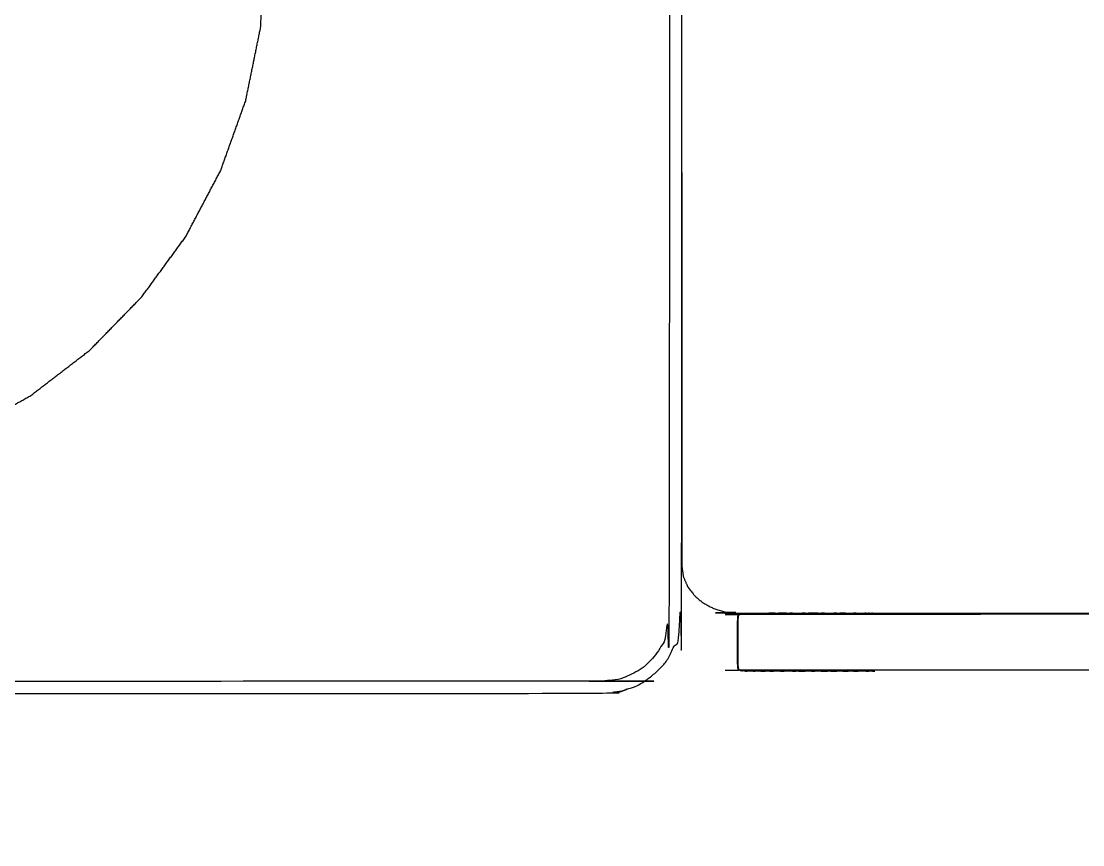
# Model space of a CAD drawing. Header units: millimetres. Extents: x 3429 to 24139, y -631 to 9878.
# Drawn here: x 7964.84 to 8008.2, y 3601.04 to 3634.7 of the extents above; entities that cross this region are included whole.
import ezdxf

# ---------------------------------------------------------------- set-up
doc = ezdxf.new("R2010")
doc.units = ezdxf.units.MM
for name, color, linetype, lineweight in [('multid_gorunus_3', 23, 'Continuous', 13), ('multid_gorunus_4', 15, 'Continuous', 9), ('multid_gorunus_5', 193, 'Continuous', 5)]:
    doc.layers.add(name, color=color, linetype=linetype, lineweight=lineweight)

# ---------------------------------------------------------------- blocks, each defined once
blk = doc.blocks.new('grup-1')
at = {"layer": 'multid_gorunus_3', "lineweight": -3}
for points in [[(2472.273, 6191.084), (2471.903, 6191.127), (2471.533, 6191.17), (2437.262, 6191.179), (2402.99, 6191.189), (2402.62, 6191.146), (2402.25, 6191.104), (2401.911, 6190.982), (2401.571, 6190.861), (2401.271, 6190.67), (2400.971, 6190.479), (2400.721, 6190.229), (2400.471, 6189.979), (2400.28, 6189.68), (2400.09, 6189.38), (2399.968, 6189.04), (2399.846, 6188.701), (2399.804, 6188.331), (2399.761, 6187.961), (2399.747, 6136.19), (2399.729, 6073.918), (2399.772, 6073.548), (2399.815, 6073.178), (2399.936, 6072.839), (2400.058, 6072.499), (2400.248, 6072.199), (2400.439, 6071.899), (2400.689, 6071.649), (2400.939, 6071.399), (2401.238, 6071.208), (2401.538, 6071.017), (2401.878, 6070.896), (2402.217, 6070.774), (2402.587, 6070.731), (2402.957, 6070.689), (2437.229, 6070.679), (2471.5, 6070.67), (2471.87, 6070.712), (2472.24, 6070.755), (2472.58, 6070.876), (2472.919, 6070.998), (2473.219, 6071.188), (2473.519, 6071.379), (2473.769, 6071.629), (2474.019, 6071.879), (2474.21, 6072.179), (2474.401, 6072.478), (2474.522, 6072.818), (2474.644, 6073.158), (2474.687, 6073.528), (2474.729, 6073.897), (2474.747, 6136.169), (2474.761, 6187.94), (2474.718, 6188.31), (2474.676, 6188.68), (2474.554, 6189.02), (2474.433, 6189.36), (2474.242, 6189.659), (2474.052, 6189.959), (2473.802, 6190.209), (2473.552, 6190.459), (2473.252, 6190.65), (2472.952, 6190.841), (2472.613, 6190.963), (2472.273, 6191.084)], [(2471.531, 6190.67), (2471.844, 6190.634), (2472.156, 6190.597), (2472.444, 6190.494), (2472.731, 6190.392), (2472.984, 6190.23), (2473.238, 6190.069), (2473.449, 6189.857), (2473.661, 6189.646), (2473.822, 6189.392), (2473.983, 6189.138), (2474.086, 6188.851), (2474.189, 6188.564), (2474.225, 6188.251), (2474.261, 6187.938), (2474.247, 6136.169), (2474.229, 6073.9), (2474.193, 6073.587), (2474.157, 6073.274), (2474.054, 6072.987), (2473.951, 6072.7), (2473.79, 6072.446), (2473.628, 6072.193), (2473.417, 6071.981), (2473.205, 6071.77), (2472.952, 6071.609), (2472.698, 6071.447), (2472.411, 6071.345), (2472.124, 6071.242), (2471.811, 6071.206), (2471.498, 6071.17), (2437.229, 6071.179), (2402.959, 6071.189), (2402.647, 6071.225), (2402.334, 6071.261), (2402.047, 6071.364), (2401.76, 6071.467), (2401.506, 6071.628), (2401.253, 6071.79), (2401.041, 6072.001), (2400.83, 6072.213), (2400.668, 6072.466), (2400.507, 6072.72), (2400.404, 6073.007), (2400.302, 6073.295), (2400.265, 6073.607), (2400.229, 6073.92), (2400.247, 6136.189), (2400.261, 6187.959), (2400.297, 6188.272), (2400.333, 6188.584), (2400.436, 6188.871), (2400.539, 6189.159), (2400.7, 6189.412), (2400.862, 6189.666), (2401.073, 6189.877), (2401.285, 6190.089), (2401.539, 6190.25), (2401.792, 6190.411), (2402.079, 6190.514), (2402.367, 6190.617), (2402.679, 6190.653), (2402.992, 6190.689), (2437.262, 6190.679), (2471.531, 6190.67)]]:
    blk.add_open_spline(points, degree=2, knots=[-16, -16, -16, -15, -15, -14, -14, -13, -13, -12, -12, -11, -11, -10, -10, -9, -9, -8, -8, -7, -7, -6, -6, -5, -5, -4, -4, -3, -3, -2, -2, -1, -1, 0, 0, 1, 1, 2, 2, 3, 3, 4, 4, 5, 5, 6, 6, 7, 7, 8, 8, 9, 9, 10, 10, 11, 11, 12, 12, 13, 13, 14, 14, 15, 15, 16, 16, 16], dxfattribs=at)
at = {"layer": 'multid_gorunus_4', "lineweight": -3}
for points, knots in [([(2426.784, 6118.741), (2425.555, 6117.845), (2424.325, 6116.95), (2423.236, 6115.888), (2422.147, 6114.826), (2421.219, 6113.62), (2420.291, 6112.415), (2419.545, 6111.089), (2418.799, 6109.763), (2418.249, 6108.345), (2417.698, 6106.927), (2417.356, 6105.445), (2417.014, 6103.962), (2416.886, 6102.447), (2416.757, 6100.931), (2416.846, 6099.412), (2416.936, 6097.894), (2417.239, 6096.403), (2417.543, 6094.912), (2418.056, 6093.481), (2418.57, 6092.049), (2419.281, 6090.704), (2419.992, 6089.359), (2420.889, 6088.13), (2421.785, 6086.901), (2422.846, 6085.811), (2423.907, 6084.721), (2425.114, 6083.794), (2426.32, 6082.867), (2427.645, 6082.121), (2428.971, 6081.374), (2430.389, 6080.824), (2431.808, 6080.275), (2433.29, 6079.932), (2434.772, 6079.589), (2436.288, 6079.461), (2437.803, 6079.333), (2439.322, 6079.422), (2440.841, 6079.51), (2442.331, 6079.815), (2443.822, 6080.119), (2445.254, 6080.632), (2446.686, 6081.144), (2448.03, 6081.857), (2449.374, 6082.569), (2450.604, 6083.464), (2451.834, 6084.359), (2452.923, 6085.422), (2454.012, 6086.484), (2454.94, 6087.689), (2455.868, 6088.895), (2456.614, 6090.221), (2457.359, 6091.546), (2457.91, 6092.965), (2458.461, 6094.383), (2458.803, 6095.865), (2459.145, 6097.347), (2459.273, 6098.863), (2459.402, 6100.379), (2459.313, 6101.897), (2459.223, 6103.416), (2458.92, 6104.907), (2458.616, 6106.397), (2458.102, 6107.829), (2457.589, 6109.261), (2456.878, 6110.606), (2456.166, 6111.95), (2455.27, 6113.18), (2454.374, 6114.409), (2453.313, 6115.499), (2452.251, 6116.589), (2451.045, 6117.515), (2449.839, 6118.442), (2448.514, 6119.189), (2447.188, 6119.936), (2445.77, 6120.485), (2444.351, 6121.035), (2442.869, 6121.378), (2441.387, 6121.721), (2439.871, 6121.849), (2438.355, 6121.976), (2436.837, 6121.888), (2435.318, 6121.8), (2433.828, 6121.495), (2432.337, 6121.19), (2430.905, 6120.678), (2429.473, 6120.165), (2428.129, 6119.453), (2426.784, 6118.741)], [30, 30, 30, 31, 31, 32, 32, 33, 33, 34, 34, 35, 35, 36, 36, 37, 37, 38, 38, 39, 39, 40, 40, 41, 41, 42, 42, 43, 43, 44, 44, 45, 45, 46, 46, 47, 47, 48, 48, 49, 49, 50, 50, 51, 51, 52, 52, 53, 53, 54, 54, 55, 55, 56, 56, 57, 57, 58, 58, 59, 59, 60, 60, 61, 61, 62, 62, 63, 63, 64, 64, 65, 65, 66, 66, 67, 67, 68, 68, 69, 69, 70, 70, 71, 71, 72, 72, 73, 73, 74, 74, 74]), ([(2347.007, 6075.268), (2347.011, 6075.261), (2347.015, 6075.254), (2347.027, 6075.244), (2347.038, 6075.233), (2347.06, 6075.217), (2347.081, 6075.201), (2347.116, 6075.175), (2347.151, 6075.15), (2347.202, 6075.113), (2347.253, 6075.076), (2347.317, 6075.03), (2347.381, 6074.984), (2347.455, 6074.932), (2347.529, 6074.879), (2347.61, 6074.823), (2347.691, 6074.767), (2347.775, 6074.71), (2347.859, 6074.654), (2347.947, 6074.596), (2348.034, 6074.539), (2348.124, 6074.482), (2348.213, 6074.425), (2348.304, 6074.368), (2348.396, 6074.312), (2348.488, 6074.256), (2348.58, 6074.2), (2348.673, 6074.146), (2348.766, 6074.091), (2348.86, 6074.038), (2348.954, 6073.985), (2349.049, 6073.932), (2349.144, 6073.88), (2349.24, 6073.829), (2349.335, 6073.778), (2349.432, 6073.727), (2349.529, 6073.677), (2349.626, 6073.628), (2349.724, 6073.579), (2349.822, 6073.531), (2349.921, 6073.484), (2350.02, 6073.437), (2350.119, 6073.39), (2350.219, 6073.345), (2350.32, 6073.299), (2350.42, 6073.255), (2350.521, 6073.21), (2350.623, 6073.167), (2350.725, 6073.124), (2350.827, 6073.082), (2350.93, 6073.04), (2351.033, 6072.999), (2351.137, 6072.958), (2351.241, 6072.918), (2351.345, 6072.878), (2351.45, 6072.84), (2351.554, 6072.802), (2351.66, 6072.764), (2351.766, 6072.727), (2351.872, 6072.691), (2351.978, 6072.655), (2352.085, 6072.621), (2352.192, 6072.586), (2352.3, 6072.553), (2352.407, 6072.52), (2352.516, 6072.487), (2352.624, 6072.455), (2352.733, 6072.425), (2352.842, 6072.394), (2352.952, 6072.365), (2353.061, 6072.336), (2353.171, 6072.308), (2353.282, 6072.28), (2353.392, 6072.253), (2353.503, 6072.227), (2353.615, 6072.201), (2353.726, 6072.176), (2353.838, 6072.153), (2353.95, 6072.129), (2354.062, 6072.107), (2354.175, 6072.084), (2354.288, 6072.064), (2354.401, 6072.043), (2354.519, 6072.023), (2354.636, 6072.004), (2354.762, 6071.986), (2354.888, 6071.968), (2355.027, 6071.951), (2355.166, 6071.935), (2355.321, 6071.919), (2355.476, 6071.904), (2355.651, 6071.889), (2355.827, 6071.875), (2356.027, 6071.862), (2356.227, 6071.849), (2356.456, 6071.837), (2356.685, 6071.825), (2356.946, 6071.814), (2357.207, 6071.803), (2357.505, 6071.793), (2357.803, 6071.783), (2358.141, 6071.774), (2358.479, 6071.764), (2358.862, 6071.756), (2359.245, 6071.748), (2359.676, 6071.741), (2360.107, 6071.733), (2360.591, 6071.727), (2361.075, 6071.72), (2361.615, 6071.714), (2362.155, 6071.708), (2362.756, 6071.703), (2363.357, 6071.698), (2364.022, 6071.693), (2364.688, 6071.688), (2365.409, 6071.684), (2366.131, 6071.68), (2366.901, 6071.677), (2367.671, 6071.673), (2368.482, 6071.67), (2369.293, 6071.667), (2370.136, 6071.665), (2370.978, 6071.662), (2371.846, 6071.66), (2372.713, 6071.658), (2373.597, 6071.656), (2374.48, 6071.654), (2375.372, 6071.653), (2376.264, 6071.651), (2377.156, 6071.65), (2378.048, 6071.649), (2378.932, 6071.648), (2379.816, 6071.647), (2380.685, 6071.647), (2381.553, 6071.646), (2382.398, 6071.646), (2382.642, 6071.646), (2383.455, 6071.645), (2384.268, 6071.645), (2385.04, 6071.645), (2385.813, 6071.645), (2386.538, 6071.645), (2387.262, 6071.645), (2387.931, 6071.645), (2388.599, 6071.645), (2389.204, 6071.644), (2389.809, 6071.644), (2390.353, 6071.644), (2390.897, 6071.644), (2391.384, 6071.644), (2391.871, 6071.644), (2392.304, 6071.644), (2392.738, 6071.644), (2393.121, 6071.644), (2393.505, 6071.644), (2393.842, 6071.644), (2394.179, 6071.644), (2394.473, 6071.644), (2394.767, 6071.644), (2395.022, 6071.644), (2395.277, 6071.644), (2395.496, 6071.644), (2395.714, 6071.644), (2395.9, 6071.644), (2396.086, 6071.644), (2396.241, 6071.644), (2396.396, 6071.644), (2396.524, 6071.644), (2396.652, 6071.644), (2396.755, 6071.644), (2396.858, 6071.644), (2396.939, 6071.644), (2397.02, 6071.644), (2397.082, 6071.644), (2397.144, 6071.644), (2397.19, 6071.644), (2397.235, 6071.644), (2397.267, 6071.644), (2397.299, 6071.644), (2397.32, 6071.645), (2397.341, 6071.645), (2397.353, 6071.647), (2397.365, 6071.649)], [0, 0, 0, 1, 1, 2, 2, 3, 3, 4, 4, 5, 5, 6, 6, 7, 7, 8, 8, 9, 9, 10, 10, 11, 11, 12, 12, 13, 13, 14, 14, 15, 15, 16, 16, 17, 17, 18, 18, 19, 19, 20, 20, 21, 21, 22, 22, 23, 23, 24, 24, 25, 25, 26, 26, 27, 27, 28, 28, 29, 29, 30, 30, 31, 31, 32, 32, 33, 33, 34, 34, 35, 35, 36, 36, 37, 37, 38, 38, 39, 39, 40, 40, 41, 41, 42, 42, 43, 43, 44, 44, 45, 45, 46, 46, 47, 47, 48, 48, 49, 49, 50, 50, 51, 51, 52, 52, 53, 53, 54, 54, 55, 55, 56, 56, 57, 57, 58, 58, 59, 59, 60, 60, 61, 61, 62, 62, 63, 63, 64, 64, 65, 65, 66, 66, 67, 67, 68, 68, 69, 69, 70, 70, 71, 71, 72, 72, 73, 73, 74, 74, 75, 75, 76, 76, 77, 77, 78, 78, 79, 79, 80, 80, 81, 81, 82, 82, 83, 83, 84, 84, 85, 85, 86, 86, 87, 87, 88, 88, 89, 89, 90, 90, 91, 91, 91]), ([(2396.971, 6073.963), (2396.932, 6073.964), (2396.893, 6073.964), (2396.872, 6073.965), (2396.852, 6073.965), (2396.8, 6073.966), (2396.749, 6073.966), (2396.691, 6073.966), (2396.632, 6073.967), (2396.565, 6073.967), (2396.498, 6073.967), (2396.422, 6073.967), (2396.346, 6073.967), (2396.26, 6073.967), (2396.175, 6073.967), (2396.079, 6073.967), (2395.984, 6073.967), (2395.88, 6073.967), (2395.776, 6073.967), (2395.664, 6073.967), (2395.552, 6073.967), (2395.434, 6073.967), (2395.317, 6073.967), (2395.194, 6073.967), (2395.071, 6073.967), (2394.944, 6073.967), (2394.817, 6073.967), (2394.688, 6073.967), (2394.559, 6073.967), (2394.428, 6073.967), (2394.298, 6073.967), (2394.167, 6073.967), (2394.037, 6073.967), (2393.908, 6073.967), (2393.778, 6073.967), (2393.652, 6073.967), (2393.525, 6073.967), (2393.402, 6073.967), (2393.279, 6073.967), (2393.161, 6073.967), (2393.043, 6073.967), (2392.931, 6073.967), (2392.82, 6073.967), (2392.716, 6073.967), (2392.611, 6073.967), (2392.516, 6073.967), (2392.421, 6073.967), (2392.335, 6073.967), (2392.25, 6073.967), (2392.174, 6073.967), (2392.098, 6073.967), (2392.031, 6073.967), (2391.964, 6073.967), (2391.954, 6073.967), (2391.944, 6073.967)], [90.111111, 90.111111, 90.111111, 91, 91, 92, 92, 93, 93, 94, 94, 95, 95, 96, 96, 97, 97, 98, 98, 99, 99, 100, 100, 101, 101, 102, 102, 103, 103, 104, 104, 105, 105, 106, 106, 107, 107, 108, 108, 109, 109, 110, 110, 111, 111, 112, 112, 113, 113, 114, 114, 115, 115, 116, 116, 116.169368, 116.169368, 116.169368]), ([(2392.062, 6073.967), (2392.062, 6073.967), (2392.063, 6073.967), (2392.081, 6073.967), (2392.098, 6073.967)], [247.9906989, 247.9906989, 247.9906989, 248, 248, 248.2579235, 248.2579235, 248.2579235]), ([(2392.198, 6073.967), (2392.198, 6073.967), (2392.199, 6073.967), (2392.224, 6073.967), (2392.25, 6073.967)], [248.9965407, 248.9965407, 248.9965407, 249, 249, 249.3333336, 249.3333336, 249.3333336]), ([(2392.611, 6073.967), (2392.664, 6073.967), (2392.718, 6073.967), (2392.718, 6073.967), (2392.718, 6073.967)], [251.4433919, 251.4433919, 251.4433919, 252, 252, 252.0000001, 252.0000001, 252.0000001]), ([(2393.043, 6073.967), (2393.099, 6073.967), (2393.155, 6073.967), (2393.217, 6073.967), (2393.279, 6073.967)], [253.50262, 253.50262, 253.50262, 254, 254, 254.520117, 254.520117, 254.520117]), ([(2393.393, 6073.967), (2393.393, 6073.967), (2393.394, 6073.967), (2393.459, 6073.967), (2393.525, 6073.967)], [254.9972972, 254.9972972, 254.9972972, 255, 255, 255.5285371, 255.5285371, 255.5285371]), ([(2393.898, 6073.967), (2393.898, 6073.967), (2393.899, 6073.967), (2393.968, 6073.967), (2394.037, 6073.967)], [256.9963384, 256.9963384, 256.9963384, 257, 257, 257.5283092, 257.5283092, 257.5283092]), ([(2394.16, 6073.967), (2394.16, 6073.967), (2394.16, 6073.967), (2394.292, 6073.967), (2394.424, 6073.967), (2394.491, 6073.967), (2394.559, 6073.967)], [257.99816, 257.99816, 257.99816, 258, 258, 259, 259, 259.510421, 259.510421, 259.510421]), ([(2394.687, 6073.967), (2394.687, 6073.967), (2394.688, 6073.967), (2394.753, 6073.967), (2394.817, 6073.967)], [259.9959788, 259.9959788, 259.9959788, 260, 260, 260.4944509, 260.4944509, 260.4944509]), ([(2395.205, 6073.967), (2395.205, 6073.967), (2395.205, 6073.967), (2395.261, 6073.967), (2395.317, 6073.967)], [261.9964985, 261.9964985, 261.9964985, 262, 262, 262.4469027, 262.4469027, 262.4469027]), ([(2395.453, 6073.967), (2395.454, 6073.967), (2395.454, 6073.967), (2395.573, 6073.967), (2395.692, 6073.967), (2395.734, 6073.967), (2395.776, 6073.967)], [262.997395, 262.997395, 262.997395, 263, 263, 264, 264, 264.369074, 264.369074, 264.369074]), ([(2395.918, 6073.967), (2395.918, 6073.967), (2395.918, 6073.967), (2396.023, 6073.967), (2396.129, 6073.967), (2396.152, 6073.967), (2396.175, 6073.967)], [264.999047, 264.999047, 264.999047, 265, 265, 266, 266, 266.239627, 266.239627, 266.239627]), ([(2396.971, 6073.963), (2396.993, 6073.963), (2397.015, 6073.963), (2397.046, 6073.962), (2397.078, 6073.961), (2397.104, 6073.96), (2397.131, 6073.959), (2397.152, 6073.958), (2397.173, 6073.957)], [83.301867, 83.301867, 83.301867, 84, 84, 85, 85, 86, 86, 87, 87, 87]), ([(2397.251, 6073.951), (2397.233, 6073.953), (2397.216, 6073.954), (2397.194, 6073.956), (2397.173, 6073.957)], [0, 0, 0, 1, 1, 2, 2, 2]), ([(2397.251, 6073.951), (2397.265, 6073.949), (2397.278, 6073.947), (2397.291, 6073.944), (2397.303, 6073.942)], [2, 2, 2, 3, 3, 4, 4, 4]), ([(2397.303, 6073.942), (2397.314, 6073.94), (2397.325, 6073.937), (2397.333, 6073.934), (2397.341, 6073.932), (2397.348, 6073.928), (2397.354, 6073.925)], [-1, -1, -1, 0, 0, 1, 1, 2, 2, 2]), ([(2397.331, 6071.631), (2397.335, 6071.632), (2397.34, 6071.632), (2397.35, 6071.635), (2397.36, 6071.637), (2397.368, 6071.64), (2397.376, 6071.643), (2397.383, 6071.646), (2397.389, 6071.649), (2397.394, 6071.652), (2397.398, 6071.656), (2397.403, 6071.66), (2397.407, 6071.664), (2397.411, 6071.668), (2397.414, 6071.673), (2397.418, 6071.678), (2397.421, 6071.684), (2397.424, 6071.69), (2397.426, 6071.696), (2397.429, 6071.704), (2397.431, 6071.711), (2397.433, 6071.72), (2397.435, 6071.729), (2397.437, 6071.74), (2397.439, 6071.75), (2397.44, 6071.762), (2397.441, 6071.774), (2397.442, 6071.788), (2397.443, 6071.802), (2397.444, 6071.818), (2397.445, 6071.834), (2397.446, 6071.852), (2397.446, 6071.871), (2397.447, 6071.891), (2397.447, 6071.912), (2397.447, 6071.935), (2397.447, 6071.958), (2397.448, 6071.983), (2397.448, 6072.009), (2397.448, 6072.037), (2397.448, 6072.065), (2397.448, 6072.096), (2397.448, 6072.128), (2397.448, 6072.162), (2397.448, 6072.196), (2397.448, 6072.233), (2397.448, 6072.27), (2397.448, 6072.309), (2397.448, 6072.349), (2397.448, 6072.39), (2397.448, 6072.431), (2397.448, 6072.474), (2397.448, 6072.516), (2397.448, 6072.56), (2397.448, 6072.604), (2397.448, 6072.649), (2397.448, 6072.693), (2397.448, 6072.738), (2397.448, 6072.783), (2397.448, 6072.828), (2397.448, 6072.873), (2397.448, 6072.918), (2397.448, 6072.962), (2397.448, 6073.006), (2397.448, 6073.05), (2397.448, 6073.092), (2397.448, 6073.135), (2397.448, 6073.176), (2397.448, 6073.217), (2397.448, 6073.257), (2397.448, 6073.296), (2397.448, 6073.333), (2397.448, 6073.37), (2397.448, 6073.404), (2397.448, 6073.438), (2397.448, 6073.47), (2397.448, 6073.501), (2397.448, 6073.529), (2397.448, 6073.558), (2397.447, 6073.583), (2397.447, 6073.609), (2397.447, 6073.632), (2397.447, 6073.655), (2397.446, 6073.675), (2397.446, 6073.696), (2397.446, 6073.714), (2397.445, 6073.732), (2397.444, 6073.748), (2397.443, 6073.764), (2397.442, 6073.778), (2397.441, 6073.792), (2397.44, 6073.804), (2397.438, 6073.816), (2397.437, 6073.827), (2397.435, 6073.837), (2397.433, 6073.846), (2397.431, 6073.855), (2397.429, 6073.862), (2397.426, 6073.87), (2397.424, 6073.876), (2397.421, 6073.883), (2397.418, 6073.888), (2397.414, 6073.893), (2397.411, 6073.898), (2397.407, 6073.902), (2397.403, 6073.906), (2397.398, 6073.91), (2397.394, 6073.914), (2397.389, 6073.917), (2397.382, 6073.92), (2397.376, 6073.924), (2397.368, 6073.926), (2397.36, 6073.929), (2397.35, 6073.931), (2397.34, 6073.934), (2397.335, 6073.935), (2397.331, 6073.935)], [123.680145, 123.680145, 123.680145, 124, 124, 125, 125, 126, 126, 127, 127, 128, 128, 129, 129, 130, 130, 131, 131, 132, 132, 133, 133, 134, 134, 135, 135, 136, 136, 137, 137, 138, 138, 139, 139, 140, 140, 141, 141, 142, 142, 143, 143, 144, 144, 145, 145, 146, 146, 147, 147, 148, 148, 149, 149, 150, 150, 151, 151, 152, 152, 153, 153, 154, 154, 155, 155, 156, 156, 157, 157, 158, 158, 159, 159, 160, 160, 161, 161, 162, 162, 163, 163, 164, 164, 165, 165, 166, 166, 167, 167, 168, 168, 169, 169, 170, 170, 171, 171, 172, 172, 173, 173, 174, 174, 175, 175, 176, 176, 177, 177, 178, 178, 179, 179, 180, 180, 180.319855, 180.319855, 180.319855]), ([(2397.354, 6073.925), (2397.359, 6073.921), (2397.365, 6073.917), (2397.37, 6073.914), (2397.375, 6073.91)], [2, 2, 2, 3, 3, 4, 4, 4]), ([(2397.375, 6071.656), (2397.379, 6071.66), (2397.383, 6071.664), (2397.387, 6071.668), (2397.391, 6071.673), (2397.394, 6071.678), (2397.397, 6071.684), (2397.4, 6071.69), (2397.403, 6071.696), (2397.405, 6071.704), (2397.408, 6071.711), (2397.41, 6071.72), (2397.412, 6071.729), (2397.413, 6071.74), (2397.415, 6071.75), (2397.416, 6071.762), (2397.418, 6071.774), (2397.419, 6071.788), (2397.42, 6071.802), (2397.421, 6071.818), (2397.422, 6071.834), (2397.422, 6071.852), (2397.423, 6071.871), (2397.423, 6071.891), (2397.423, 6071.912), (2397.424, 6071.935), (2397.424, 6071.958), (2397.424, 6071.983), (2397.424, 6072.009), (2397.424, 6072.037), (2397.424, 6072.065), (2397.424, 6072.096), (2397.424, 6072.128), (2397.424, 6072.162), (2397.424, 6072.196), (2397.424, 6072.233), (2397.424, 6072.27), (2397.424, 6072.309), (2397.424, 6072.349), (2397.424, 6072.39), (2397.424, 6072.431), (2397.424, 6072.474), (2397.424, 6072.516), (2397.424, 6072.56), (2397.424, 6072.604), (2397.424, 6072.649), (2397.424, 6072.693), (2397.424, 6072.738), (2397.424, 6072.783), (2397.424, 6072.828), (2397.424, 6072.873), (2397.424, 6072.918), (2397.424, 6072.962), (2397.424, 6073.006), (2397.424, 6073.05), (2397.424, 6073.092), (2397.424, 6073.135), (2397.424, 6073.176), (2397.424, 6073.217), (2397.424, 6073.257), (2397.424, 6073.296), (2397.424, 6073.333), (2397.424, 6073.37), (2397.424, 6073.404), (2397.424, 6073.438), (2397.424, 6073.47), (2397.424, 6073.501), (2397.424, 6073.529), (2397.424, 6073.558), (2397.424, 6073.583), (2397.424, 6073.609), (2397.424, 6073.632), (2397.423, 6073.655), (2397.423, 6073.675), (2397.423, 6073.696), (2397.422, 6073.714), (2397.421, 6073.732), (2397.421, 6073.748), (2397.42, 6073.764), (2397.419, 6073.778), (2397.418, 6073.792), (2397.416, 6073.804), (2397.415, 6073.816), (2397.413, 6073.827), (2397.412, 6073.837), (2397.41, 6073.846), (2397.408, 6073.855), (2397.405, 6073.862), (2397.403, 6073.87), (2397.4, 6073.876), (2397.397, 6073.883), (2397.394, 6073.888), (2397.391, 6073.893), (2397.387, 6073.898), (2397.383, 6073.902), (2397.379, 6073.906), (2397.375, 6073.91)], [-32, -32, -32, -31, -31, -30, -30, -29, -29, -28, -28, -27, -27, -26, -26, -25, -25, -24, -24, -23, -23, -22, -22, -21, -21, -20, -20, -19, -19, -18, -18, -17, -17, -16, -16, -15, -15, -14, -14, -13, -13, -12, -12, -11, -11, -10, -10, -9, -9, -8, -8, -7, -7, -6, -6, -5, -5, -4, -4, -3, -3, -2, -2, -1, -1, 0, 0, 1, 1, 2, 2, 3, 3, 4, 4, 5, 5, 6, 6, 7, 7, 8, 8, 9, 9, 10, 10, 11, 11, 12, 12, 13, 13, 14, 14, 15, 15, 16, 16, 16]), ([(2397.963, 6073.922), (2397.95, 6073.922), (2397.936, 6073.922), (2397.919, 6073.922), (2397.901, 6073.922), (2397.88, 6073.922), (2397.858, 6073.922), (2397.833, 6073.922), (2397.808, 6073.922), (2397.778, 6073.922), (2397.749, 6073.922), (2397.715, 6073.922), (2397.682, 6073.922), (2397.648, 6073.922), (2397.613, 6073.922), (2397.581, 6073.922), (2397.548, 6073.922), (2397.521, 6073.922), (2397.494, 6073.922), (2397.474, 6073.922), (2397.455, 6073.922), (2397.442, 6073.921), (2397.429, 6073.921), (2397.42, 6073.919), (2397.411, 6073.917), (2397.405, 6073.914), (2397.398, 6073.91)], [0, 0, 0, 1, 1, 2, 2, 3, 3, 4, 4, 5, 5, 6, 6, 7, 7, 8, 8, 9, 9, 10, 10, 11, 11, 12, 12, 13, 13, 13]), ([(2397.375, 6071.656), (2397.37, 6071.652), (2397.365, 6071.649), (2397.359, 6071.645), (2397.354, 6071.641)], [1, 1, 1, 2, 2, 3, 3, 3]), ([(2397.963, 6071.644), (2397.95, 6071.644), (2397.936, 6071.644), (2397.919, 6071.644), (2397.901, 6071.644), (2397.88, 6071.644), (2397.858, 6071.644), (2397.833, 6071.644), (2397.808, 6071.644), (2397.778, 6071.644), (2397.749, 6071.644), (2397.716, 6071.644), (2397.682, 6071.644), (2397.648, 6071.644), (2397.613, 6071.644), (2397.581, 6071.644), (2397.548, 6071.644), (2397.521, 6071.644), (2397.494, 6071.644), (2397.474, 6071.644), (2397.455, 6071.644), (2397.442, 6071.645), (2397.429, 6071.645), (2397.42, 6071.647), (2397.412, 6071.649), (2397.405, 6071.652), (2397.398, 6071.656)], [0, 0, 0, 1, 1, 2, 2, 3, 3, 4, 4, 5, 5, 6, 6, 7, 7, 8, 8, 9, 9, 10, 10, 11, 11, 12, 12, 13, 13, 13]), ([(2391.841, 6071.6), (2391.843, 6071.6), (2391.846, 6071.6), (2391.905, 6071.6), (2391.964, 6071.6), (2392.031, 6071.6), (2392.098, 6071.6), (2392.174, 6071.6), (2392.25, 6071.6), (2392.335, 6071.6), (2392.421, 6071.6), (2392.516, 6071.6), (2392.612, 6071.6), (2392.716, 6071.6), (2392.82, 6071.6), (2392.932, 6071.6), (2393.043, 6071.6), (2393.161, 6071.6), (2393.279, 6071.6), (2393.402, 6071.6), (2393.525, 6071.6), (2393.652, 6071.6), (2393.778, 6071.599), (2393.908, 6071.6), (2394.037, 6071.6), (2394.167, 6071.599), (2394.298, 6071.599), (2394.428, 6071.599), (2394.559, 6071.599), (2394.688, 6071.599), (2394.817, 6071.6), (2394.944, 6071.599), (2395.071, 6071.599), (2395.194, 6071.599), (2395.317, 6071.599), (2395.435, 6071.599), (2395.552, 6071.599), (2395.664, 6071.599), (2395.776, 6071.599), (2395.88, 6071.599), (2395.984, 6071.599), (2396.08, 6071.599), (2396.175, 6071.599), (2396.26, 6071.599), (2396.346, 6071.599), (2396.422, 6071.599), (2396.498, 6071.599), (2396.565, 6071.6), (2396.632, 6071.6), (2396.691, 6071.6), (2396.749, 6071.6), (2396.77, 6071.601), (2396.79, 6071.602), (2396.841, 6071.602), (2396.893, 6071.602), (2396.937, 6071.603), (2396.981, 6071.603), (2397.019, 6071.604), (2397.056, 6071.605), (2397.063, 6071.605), (2397.07, 6071.605)], [388.945268, 388.945268, 388.945268, 389, 389, 390, 390, 391, 391, 392, 392, 393, 393, 394, 394, 395, 395, 396, 396, 397, 397, 398, 398, 399, 399, 400, 400, 401, 401, 402, 402, 403, 403, 404, 404, 405, 405, 406, 406, 407, 407, 408, 408, 409, 409, 410, 410, 411, 411, 412, 412, 413, 413, 414, 414, 415, 415, 416, 416, 417, 417, 417.210526, 417.210526, 417.210526]), ([(2392.718, 6071.6), (2392.622, 6071.6), (2392.525, 6071.6), (2392.525, 6071.6), (2392.525, 6071.6)], [156, 156, 156, 157, 157, 157.001308, 157.001308, 157.001308]), ([(2393.155, 6071.6), (2393.042, 6071.6), (2392.929, 6071.6), (2392.929, 6071.6), (2392.928, 6071.6)], [154, 154, 154, 155, 155, 155.002286, 155.002286, 155.002286]), ([(2393.642, 6071.6), (2393.518, 6071.6), (2393.394, 6071.599), (2393.393, 6071.599), (2393.393, 6071.599)], [152, 152, 152, 153, 153, 153.001465, 153.001465, 153.001465]), ([(2394.037, 6071.6), (2393.968, 6071.6), (2393.899, 6071.6), (2393.838, 6071.6), (2393.778, 6071.6)], [150.471308, 150.471308, 150.471308, 151, 151, 151.472958, 151.472958, 151.472958]), ([(2394.949, 6071.599), (2394.819, 6071.599), (2394.688, 6071.599), (2394.688, 6071.599), (2394.687, 6071.599)], [147, 147, 147, 148, 148, 148.002713, 148.002713, 148.002713]), ([(2396.498, 6071.599), (2396.496, 6071.599), (2396.494, 6071.599), (2396.408, 6071.599), (2396.321, 6071.599)], [367.976517, 367.976517, 367.976517, 368, 368, 369, 369, 369]), ([(2396.796, 6071.6), (2396.789, 6071.6), (2396.783, 6071.6), (2396.766, 6071.6), (2396.748, 6071.6)], [365.889986, 365.889986, 365.889986, 366, 366, 366.2533175, 366.2533175, 366.2533175]), ([(2397.173, 6071.609), (2397.152, 6071.608), (2397.131, 6071.607), (2397.105, 6071.606), (2397.078, 6071.605), (2397.074, 6071.605), (2397.07, 6071.605)], [419, 419, 419, 420, 420, 421, 421, 421.133835, 421.133835, 421.133835]), ([(2397.173, 6071.609), (2397.194, 6071.61), (2397.216, 6071.612), (2397.233, 6071.613), (2397.251, 6071.615)], [0, 0, 0, 1, 1, 2, 2, 2]), ([(2397.303, 6071.624), (2397.291, 6071.622), (2397.278, 6071.62), (2397.265, 6071.617), (2397.251, 6071.615)], [1, 1, 1, 2, 2, 3, 3, 3]), ([(2397.354, 6071.641), (2397.348, 6071.638), (2397.341, 6071.635), (2397.333, 6071.632), (2397.325, 6071.629), (2397.314, 6071.626), (2397.303, 6071.624)], [0, 0, 0, 1, 1, 2, 2, 3, 3, 3])]:
    blk.add_open_spline(points, degree=2, knots=knots, dxfattribs=at)
for points in [[(2391.944, 6073.966), (2391.954, 6073.966), (2391.964, 6073.966)], [(2391.944, 6071.6), (2391.895, 6071.601), (2391.846, 6071.601)], [(2392.199, 6071.6), (2392.148, 6071.6), (2392.098, 6071.6)], [(2394.424, 6071.6), (2394.361, 6071.6), (2394.297, 6071.599)], [(2395.206, 6071.599), (2395.138, 6071.599), (2395.07, 6071.599)], [(2395.693, 6071.599), (2395.622, 6071.599), (2395.551, 6071.599)], [(2396.129, 6071.599), (2396.056, 6071.599), (2395.983, 6071.599)]]:
    blk.add_open_spline(points, degree=2, dxfattribs=at)
at = {"layer": 'multid_gorunus_5', "lineweight": -3}
for points, knots in [([(2361.835, 6127.206), (2379.949, 6127.201), (2397.463, 6127.196), (2397.725, 6127.171), (2397.986, 6127.145), (2398.226, 6127.071), (2398.466, 6126.998), (2398.678, 6126.882), (2398.889, 6126.767), (2399.066, 6126.616), (2399.242, 6126.465), (2399.377, 6126.284), (2399.512, 6126.102), (2399.598, 6125.897), (2399.683, 6125.692), (2399.713, 6125.468), (2399.744, 6125.245), (2399.742, 6119.13), (2399.74, 6113.014), (2399.738, 6106.899), (2399.737, 6100.384), (2399.735, 6094.268), (2399.733, 6088.153), (2399.732, 6082.038), (2399.73, 6075.923), (2399.7, 6075.699), (2399.67, 6075.476), (2399.584, 6075.27), (2399.498, 6075.065), (2399.363, 6074.884), (2399.228, 6074.703), (2399.052, 6074.552), (2398.875, 6074.401), (2398.663, 6074.286), (2398.451, 6074.171), (2398.211, 6074.097), (2397.971, 6074.024), (2397.71, 6073.998), (2397.449, 6073.972), (2379.948, 6073.977), (2361.848, 6073.982)], [21, 21, 21, 22, 22, 23, 23, 24, 24, 25, 25, 26, 26, 27, 27, 28, 28, 29, 29, 30, 30, 31, 31, 32, 32, 33, 33, 34, 34, 35, 35, 36, 36, 37, 37, 38, 38, 39, 39, 40, 40, 40.999234, 40.999234, 40.999234]), ([(2354.377, 6074.382), (2354.398, 6074.378), (2354.419, 6074.373), (2354.514, 6074.353), (2354.61, 6074.333), (2354.706, 6074.314), (2354.803, 6074.296), (2354.9, 6074.278), (2354.997, 6074.261), (2355.099, 6074.244), (2355.201, 6074.228), (2355.311, 6074.213), (2355.422, 6074.198), (2355.546, 6074.184), (2355.669, 6074.169), (2355.809, 6074.156), (2355.95, 6074.143), (2356.111, 6074.131), (2356.272, 6074.119), (2356.458, 6074.108), (2356.644, 6074.097), (2356.859, 6074.087), (2357.074, 6074.076), (2357.322, 6074.067), (2357.57, 6074.058), (2357.855, 6074.049), (2358.14, 6074.041), (2358.466, 6074.033), (2358.792, 6074.025), (2359.162, 6074.018), (2359.533, 6074.011), (2359.953, 6074.005), (2360.373, 6073.999), (2360.846, 6073.993), (2361.319, 6073.987), (2361.848, 6073.982), (2362.378, 6073.977), (2362.969, 6073.973), (2363.56, 6073.968), (2364.216, 6073.964), (2364.872, 6073.96), (2365.586, 6073.957), (2366.299, 6073.953), (2367.061, 6073.95), (2367.823, 6073.947), (2368.626, 6073.945), (2369.429, 6073.942), (2370.265, 6073.94), (2371.101, 6073.938), (2371.961, 6073.936), (2372.822, 6073.934), (2373.7, 6073.932), (2374.577, 6073.931), (2375.463, 6073.93), (2376.35, 6073.928), (2377.237, 6073.927), (2378.124, 6073.926), (2379.003, 6073.926), (2379.883, 6073.925), (2380.747, 6073.924), (2381.611, 6073.924), (2382.451, 6073.924), (2382.692, 6073.923), (2383.501, 6073.923), (2384.31, 6073.923), (2385.08, 6073.923), (2385.849, 6073.923), (2386.571, 6073.923), (2387.293, 6073.923), (2387.959, 6073.922), (2388.625, 6073.922), (2389.227, 6073.922), (2389.83, 6073.922), (2390.372, 6073.922), (2390.914, 6073.922), (2391.399, 6073.922), (2391.884, 6073.922), (2392.316, 6073.922), (2392.749, 6073.922), (2393.131, 6073.922), (2393.513, 6073.922), (2393.849, 6073.922), (2394.185, 6073.922), (2394.479, 6073.922), (2394.772, 6073.922), (2395.026, 6073.922), (2395.28, 6073.922), (2395.498, 6073.922), (2395.717, 6073.922), (2395.902, 6073.922), (2396.087, 6073.922), (2396.242, 6073.922), (2396.397, 6073.922), (2396.525, 6073.922), (2396.652, 6073.922), (2396.755, 6073.922), (2396.858, 6073.922), (2396.939, 6073.922), (2397.02, 6073.922), (2397.082, 6073.922), (2397.144, 6073.922), (2397.19, 6073.922), (2397.235, 6073.922), (2397.267, 6073.922), (2397.299, 6073.922), (2397.32, 6073.921), (2397.341, 6073.921), (2397.353, 6073.919), (2397.365, 6073.917)], [37.781495, 37.781495, 37.781495, 38, 38, 39, 39, 40, 40, 41, 41, 42, 42, 43, 43, 44, 44, 45, 45, 46, 46, 47, 47, 48, 48, 49, 49, 50, 50, 51, 51, 52, 52, 53, 53, 54, 54, 55, 55, 56, 56, 57, 57, 58, 58, 59, 59, 60, 60, 61, 61, 62, 62, 63, 63, 64, 64, 65, 65, 66, 66, 67, 67, 68, 68, 69, 69, 70, 70, 71, 71, 72, 72, 73, 73, 74, 74, 75, 75, 76, 76, 77, 77, 78, 78, 79, 79, 80, 80, 81, 81, 82, 82, 83, 83, 84, 84, 85, 85, 86, 86, 87, 87, 88, 88, 89, 89, 90, 90, 91, 91, 91])]:
    blk.add_open_spline(points, degree=2, knots=knots, dxfattribs=at)

msp = doc.modelspace()

# ---------------------------------------------------------------- block references
at = {"xscale": -1}
msp.add_blockref('grup-1', (10391.554, -2463.465), dxfattribs=at)

doc.saveas('drawing.dxf')
